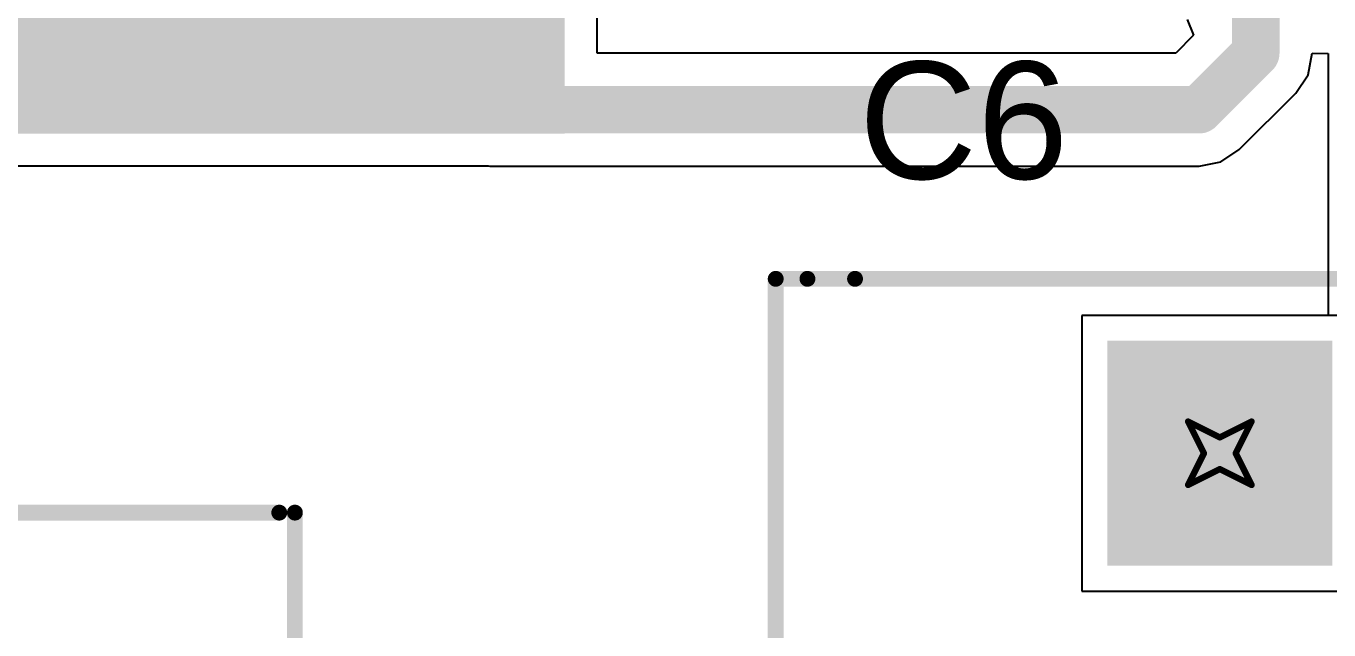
# Model space of a CAD drawing. Header units: inches. Extents: x -0.2 to 18.2, y -0.3 to 3.9.
# Drawn here: x 0.5999 to 1.0106, y 0.2874 to 0.4778 of the extents above; entities that cross this region are included whole.
import ezdxf

# ---------------------------------------------------------------- set-up
doc = ezdxf.new("R2010")
doc.units = ezdxf.units.IN
doc.header["$MEASUREMENT"] = 0
for name, color, linetype in [('Bottom Layer', 5, 'Continuous'), ('Bottom Solder', 6, 'Continuous'), ('Drill Drawing', 1, 'Continuous'), ('Multi-Layer', 9, 'Continuous'), ('Pad Holes', 156, 'Continuous'), ('Top Layer', 1, 'Continuous'), ('Top Overlay', 2, 'Continuous'), ('Top Solder', 216, 'Continuous')]:
    doc.layers.add(name, color=color, linetype=linetype)
doc.styles.add('Arial', font='', dxfattribs={"height": 0.2})
doc.styles.get('Arial').set_extended_font_data('Arial')

# ---------------------------------------------------------------- blocks, each defined once
blk = doc.blocks.new('955012661_49')
at = {"layer": 'Bottom Layer'}
blk.add_hatch(color=5, dxfattribs=at).paths.add_polyline_path([(-0.15846, 0.20846), (-0.09154, 0.20846), (-0.09154, 0.14154), (-0.15846, 0.14154)])
at = {"layer": 'Bottom Solder'}
blk.add_hatch(color=6, dxfattribs=at).paths.add_polyline_path([(-0.16046, 0.21046), (-0.08954, 0.21046), (-0.08954, 0.13954), (-0.16046, 0.13954)])
at = {"layer": 'Multi-Layer'}
blk.add_hatch(color=9, dxfattribs=at).paths.add_polyline_path([(-0.15846, 0.20846), (-0.09154, 0.20846), (-0.09154, 0.14154), (-0.15846, 0.14154)])
at = {"layer": 'Pad Holes'}
h = blk.add_hatch(color=7, dxfattribs=at)
edge = h.paths.add_edge_path()
edge.add_arc((-0.125, 0.175), 0.01811, 0, 360)
at = {"layer": 'Top Layer'}
blk.add_hatch(color=1, dxfattribs=at).paths.add_polyline_path([(-0.15846, 0.20846), (-0.09154, 0.20846), (-0.09154, 0.14154), (-0.15846, 0.14154)])
at = {"layer": 'Top Solder'}
blk.add_hatch(color=216, dxfattribs=at).paths.add_polyline_path([(-0.16046, 0.21046), (-0.08954, 0.21046), (-0.08954, 0.13954), (-0.16046, 0.13954)])
at = {"layer": 'Top Overlay', "const_width": 0.005}
for points in [[(-0.265, 0.23), (-0.24, 0.23)], [(-0.265, -0.485), (-0.265, 0.23)], [(-0.255, 0.23), (0.27, 0.23)]]:
    blk.add_lwpolyline(points, dxfattribs=at)
at = {"layer": 'Top Overlay', "const_width": 0.0025}
for points in [[(-0.26625, 0.23, 1), (-0.26375, 0.23, 1)], [(-0.26625, 0.23, 1), (-0.26375, 0.23, 1)], [(-0.25625, 0.23, 1), (-0.25375, 0.23, 1)], [(-0.24125, 0.23, 1), (-0.23875, 0.23, 1)]]:
    blk.add_lwpolyline(points, format="xyb", close=True, dxfattribs=at)
blk = doc.blocks.new('U241_041N_1WR85_5_50')
at = {"layer": 'Top Overlay', "const_width": 0.005}
for points in [[(-0.23622, 0.139567), (0.231297, 0.139567)], [(0.236221, -0.004883), (0.236221, 0.139567)]]:
    blk.add_lwpolyline(points, dxfattribs=at)
at = {"layer": 'Top Overlay', "const_width": 0.0025}
for points in [[(0.230047, 0.139567, 1), (0.232547, 0.139567, 1)], [(0.234971, 0.139567, 1), (0.237471, 0.139567, 1)]]:
    blk.add_lwpolyline(points, format="xyb", close=True, dxfattribs=at)

msp = doc.modelspace()

# ---------------------------------------------------------------- hatches: boundary and pattern name
at = {"layer": 'Top Layer'}
msp.add_hatch(color=1, dxfattribs=at).paths.add_polyline_path([(0.332, 0.44389), (0.76971, 0.44389), (0.76971, 0.50471), (0.332, 0.50471)])

# ---------------------------------------------------------------- linework, layer by layer
at = {"layer": 'Bottom Layer'}
for p, q in [((1.01968, 0.38655), (0.93275, 0.38655)), ((0.93275, 0.38655), (0.93275, 0.29962)), ((0.93275, 0.29962), (1.01968, 0.29962))]:
    msp.add_line(p, q, dxfattribs=at)
at = {"layer": 'Drill Drawing', "const_width": 0.002}
for points in [[(0.96621, 0.35309), (0.97621, 0.34809)], [(0.96621, 0.35309), (0.97121, 0.34309)], [(0.97621, 0.34809), (0.98621, 0.35309)], [(0.98121, 0.34309), (0.98621, 0.35309)], [(0.96621, 0.33309), (0.97121, 0.34309)], [(0.98121, 0.34309), (0.98621, 0.33309)], [(0.96621, 0.33309), (0.97621, 0.33809)], [(0.97621, 0.33809), (0.98621, 0.33309)]]:
    msp.add_lwpolyline(points, dxfattribs=at)
at = {"layer": 'Drill Drawing', "const_width": 0.001}
for points in [[(0.96571, 0.35309, 1), (0.96671, 0.35309, 1)], [(0.96571, 0.35309, 1), (0.96671, 0.35309, 1)], [(0.98571, 0.35309, 1), (0.98671, 0.35309, 1)], [(0.98571, 0.35309, 1), (0.98671, 0.35309, 1)], [(0.97571, 0.34809, 1), (0.97671, 0.34809, 1)], [(0.97571, 0.34809, 1), (0.97671, 0.34809, 1)], [(0.97071, 0.34309, 1), (0.97171, 0.34309, 1)], [(0.97071, 0.34309, 1), (0.97171, 0.34309, 1)], [(0.98071, 0.34309, 1), (0.98171, 0.34309, 1)], [(0.98071, 0.34309, 1), (0.98171, 0.34309, 1)], [(0.97571, 0.33809, 1), (0.97671, 0.33809, 1)], [(0.97571, 0.33809, 1), (0.97671, 0.33809, 1)], [(0.96571, 0.33309, 1), (0.96671, 0.33309, 1)], [(0.96571, 0.33309, 1), (0.96671, 0.33309, 1)], [(0.98571, 0.33309, 1), (0.98671, 0.33309, 1)], [(0.98571, 0.33309, 1), (0.98671, 0.33309, 1)]]:
    msp.add_lwpolyline(points, format="xyb", close=True, dxfattribs=at)
at = {"layer": 'Top Layer'}
for p, q in [((0.7799, 0.46928), (0.7799, 0.50471)), ((0.96588, 0.4799), (0.96795, 0.4749)), ((0.96795, 0.4749), (0.96232, 0.46928)), ((0.96232, 0.46928), (0.7799, 0.46928)), ((1.004, 0.46241), (1.00536, 0.46924)), ((1.00536, 0.46924), (1.01033, 0.46916)), ((1.01033, 0.46916), (1.01033, 0.38655)), ((1.00014, 0.45662), (1.004, 0.46241)), ((0.98233, 0.43882), (1.00014, 0.45662)), ((1.00014, 0.45662), (1.00014, 0.45662)), ((0.97654, 0.43495), (0.98233, 0.43882)), ((0.332, 0.43369), (0.74561, 0.43369)), ((0.74561, 0.43369), (0.74612, 0.43359)), ((0.74612, 0.43359), (0.96971, 0.43359)), ((0.96971, 0.43359), (0.97654, 0.43495)), ((1.01033, 0.38655), (0.93275, 0.38655)), ((0.93275, 0.38655), (0.93275, 0.29962)), ((0.93275, 0.29962), (1.01501, 0.29962))]:
    msp.add_line(p, q, dxfattribs=at)
at = {"layer": 'Top Layer', "const_width": 0.015}
for points in [[(0.75192, 0.47019), (0.75192, 0.4914)], [(0.98752, 0.46924), (0.98752, 0.4924)], [(0.96971, 0.45143), (0.98752, 0.46924)], [(0.74612, 0.45143), (0.96971, 0.45143)]]:
    msp.add_lwpolyline(points, dxfattribs=at)
at = {"layer": 'Top Layer', "const_width": 0.0075}
for points in [[(0.74817, 0.47019, 1), (0.75567, 0.47019, 1)], [(0.98377, 0.46924, 1), (0.99127, 0.46924, 1)], [(0.98377, 0.46924, 1), (0.99127, 0.46924, 1)], [(0.74237, 0.45143, 1), (0.74987, 0.45143, 1)], [(0.96596, 0.45143, 1), (0.97346, 0.45143, 1)], [(0.96596, 0.45143, 1), (0.97346, 0.45143, 1)]]:
    msp.add_lwpolyline(points, format="xyb", close=True, dxfattribs=at)

# ---------------------------------------------------------------- block references
for name, p in [('955012661_49', (1.10121, 0.16809)), ('U241_041N_1WR85_5_50', (0.44842, 0.1848))]:
    msp.add_blockref(name, p)

# ---------------------------------------------------------------- texts
at = {"layer": 'Top Overlay', "style": 'Arial'}
msp.add_text('C6', height=0.037, dxfattribs=at).set_placement((0.86239, 0.42959))

doc.saveas('drawing.dxf')
